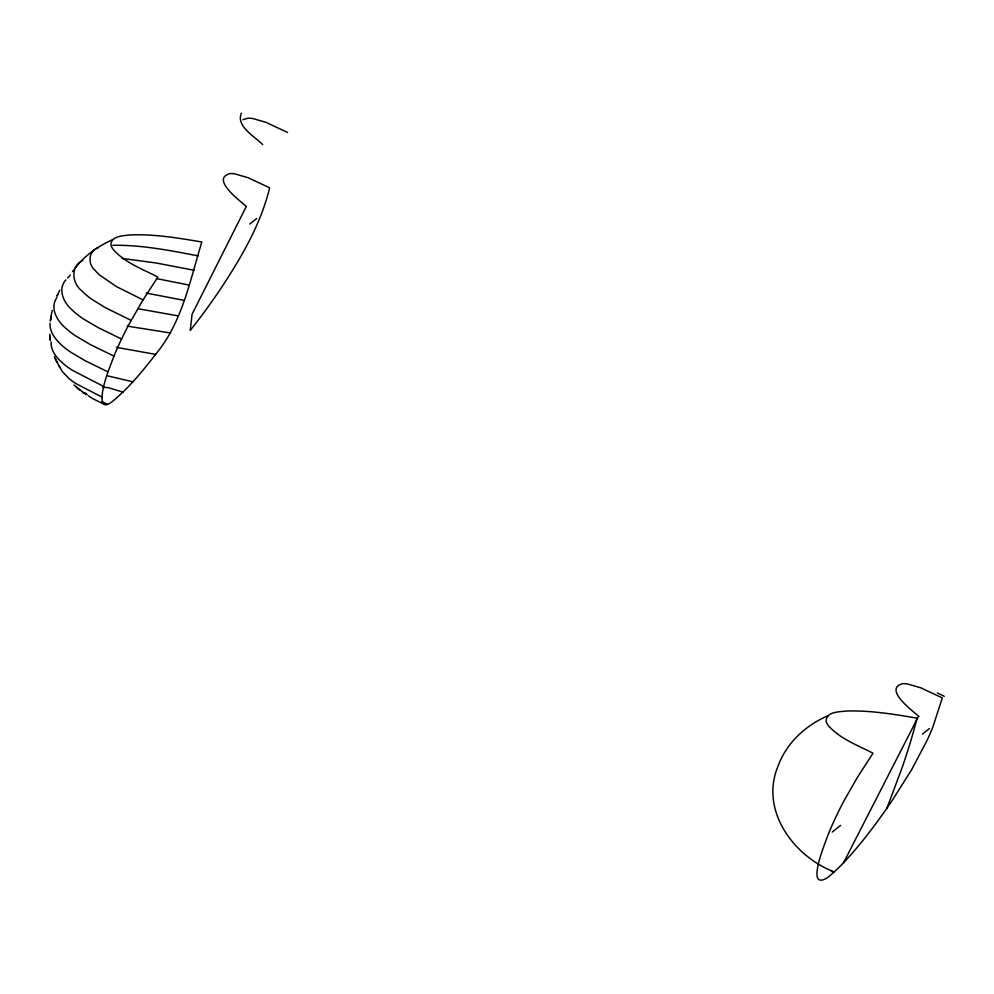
<?xml version="1.0" encoding="UTF-8"?>
<svg xmlns="http://www.w3.org/2000/svg" width="994" height="994" viewBox="0 0 994 994"><rect width="100%" height="100%" fill="white"/><g stroke="black" fill="none" stroke-linecap="round" stroke-linejoin="round"><path stroke-width="1.49" d="M50.023 323.149C49.439 332.046 55.602 339.575 61.777 345.241A57.428 20.489 21.7 0 0 70.35 351.951L85.149 360.735L107.961 371.855M51.154 341.874C50.483 350 56.012 356.97 61.64 362.164A52.061 18.575 21.7 0 0 72.438 370.34L103.637 386.455M50.309 320.391L52.21 310.426M50.644 318.229L50.955 316.241M50.346 321.037L50.955 318.962M155.238 354.771C182.101 323.075 189.941 280.643 201.819 241.977C177.789 237.988 153.449 233.752 128.984 235.031C122.759 235.839 110.446 236.174 110.98 245.021A34.007 12.127 21.7 0 0 113.291 249.556C125.045 262.863 142.527 269.088 157.872 277.065L142.241 301.207L128.897 324.529A73.904 13.767 -64.1 0 0 122.299 337.488L121.529 339.091A65.107 12.127 -64.1 0 0 114.447 354.87L107.861 372.166A66.325 12.35 -64.1 0 0 103.786 385.821L103.451 387.262A66.573 12.4 -64.1 0 0 102.034 396.755L102.009 397.687A75.022 13.966 -64.1 0 0 104.271 404.297L104.631 404.521A83.235 15.506 -64.1 0 0 106.992 404.558L107.551 404.396A87.05 16.215 -64.1 0 0 112.173 401.613A340.532 63.43 -64.1 0 0 117.304 397.302L123.654 391.4A306.363 57.056 -64.1 0 0 127.443 387.598L128.698 386.293A302.648 56.372 -64.1 0 0 132.475 382.255L133.743 380.876A314.116 58.509 -64.1 0 0 155.238 354.759M56.906 296.336L59.702 290.236M57.23 295.566L57.814 294.212M843.521 862.804L917.984 717.333M56.844 297.666C49.34 308.413 57.54 321.571 66.238 328.666A59.603 21.259 21.7 0 0 75.109 335.574L90.404 344.62L113.95 356.088M65.865 279.873C57.416 289.179 63.591 302.685 71.866 309.73A59.615 21.272 21.7 0 0 83.136 318.763L98.294 327.685L121.566 339.016M191.395 328.977L190.227 330.43L192.115 314.154L246.326 206.454C240.56 201.173 210.243 179.019 229.949 173.577A19.035 6.784 21.7 0 1 234.783 173.863L248.015 177.69L269.66 187.816C260.49 225.278 240.536 258.937 219.339 290.733A298.225 55.54 -64.1 0 1 191.444 328.828M843.856 862.444L842.601 863.749A309.954 57.727 -64.1 0 1 835.01 871.154L832.463 873.453A340.532 63.43 -64.1 0 1 827.331 877.764C804.506 891.63 826.151 840.874 827.716 835.668A68.449 12.748 -64.1 0 1 844.068 800.704L857.4 777.358L873.03 753.216C857.685 745.239 840.203 739.014 828.449 725.707A34.007 12.127 21.7 0 1 826.151 721.172C825.989 711.319 840.092 711.866 846.975 711.008C870.508 710.337 893.867 714.239 916.99 718.128A226.247 42.133 -64.1 0 1 901.856 768.374L886.934 808.209A251.258 46.793 -64.1 0 0 891.991 800.829L911.647 769.667L927.054 740.443A54.185 10.089 -64.1 0 0 932.757 727.384L942.312 697.912L920.668 687.773L907.435 683.959A19.035 6.784 21.7 0 0 902.602 683.673C882.896 689.115 913.213 711.257 918.978 716.537M67.567 277.997L69.58 276.158A97.362 89.137 51.4 0 1 70.263 275.04M103.041 387.362L108.122 387.598L122.933 392.096M241.418 113.13C235.615 126.139 254.886 136.588 262.64 144.54M249.767 224.035L256.75 218.469M922.42 734.131L929.402 728.552M832.264 832.04L840.638 825.355M94.343 249.916L95.548 249.084A133.184 121.927 51.4 0 1 112.918 239.554M242.983 119.678L247.841 118.224A19.035 6.784 21.7 0 1 252.675 118.497L265.907 122.324L287.552 132.45M82.75 260.478C70.288 266.255 71.891 283.128 81.67 290.708A57.292 20.439 21.7 0 0 91.585 299.132L105.14 307.556L131.133 320.391M828.077 715.68C805.649 725.235 786.291 743.177 777.942 766.399C759.664 810.284 793.498 856.294 834.177 871.924M98.418 247.618C88.478 250.587 87.46 263.696 94.778 270.045A51.29 18.302 21.7 0 0 100.158 275.425L116.323 286.52L143.049 299.89M112.782 245.307C141.57 244.785 170.036 250.525 198.191 255.868M122.15 258.428L155.909 262.95L193.954 270.244M127.257 326.131L170.608 332.99M116.435 347.353L155.536 354.373M138.216 308.749L178.063 315.893M146.155 293.068L183.828 300.3M156.418 278.581L189.146 285.067M106.867 375.695L132.885 381.808M937.317 692.942L944.3 696.322M102.022 397.103L75.929 383.597A42.866 15.295 21.7 0 1 68.909 378.453L62.262 371.495L59.391 366.289M107.514 404.409L101.897 401.539M104.507 404.471L93.051 398.768A21.706 7.741 21.7 0 1 88.578 395.848M73.941 385.001L85.658 394.369M82.614 392.257L83.981 393.214M76.526 387.424L79.557 389.934M87.323 394.842L85.149 392.804M59.789 367.631L54.397 356.511M55.167 358.436L56.857 362.201M49.899 336.27L50.309 340.408L49.762 334.195M94.355 249.929A107.75 98.642 51.4 0 0 80.352 261.919L79.433 262.95A97.362 89.137 51.4 0 0 74.152 269.337M72.537 271.573A97.362 89.137 51.4 0 1 73.332 270.455M886.946 808.172A308.861 57.528 -64.1 0 1 843.906 862.307M833.009 872.136A2.15 0.919 20.7 0 1 831.369 870.558"/></g></svg>
